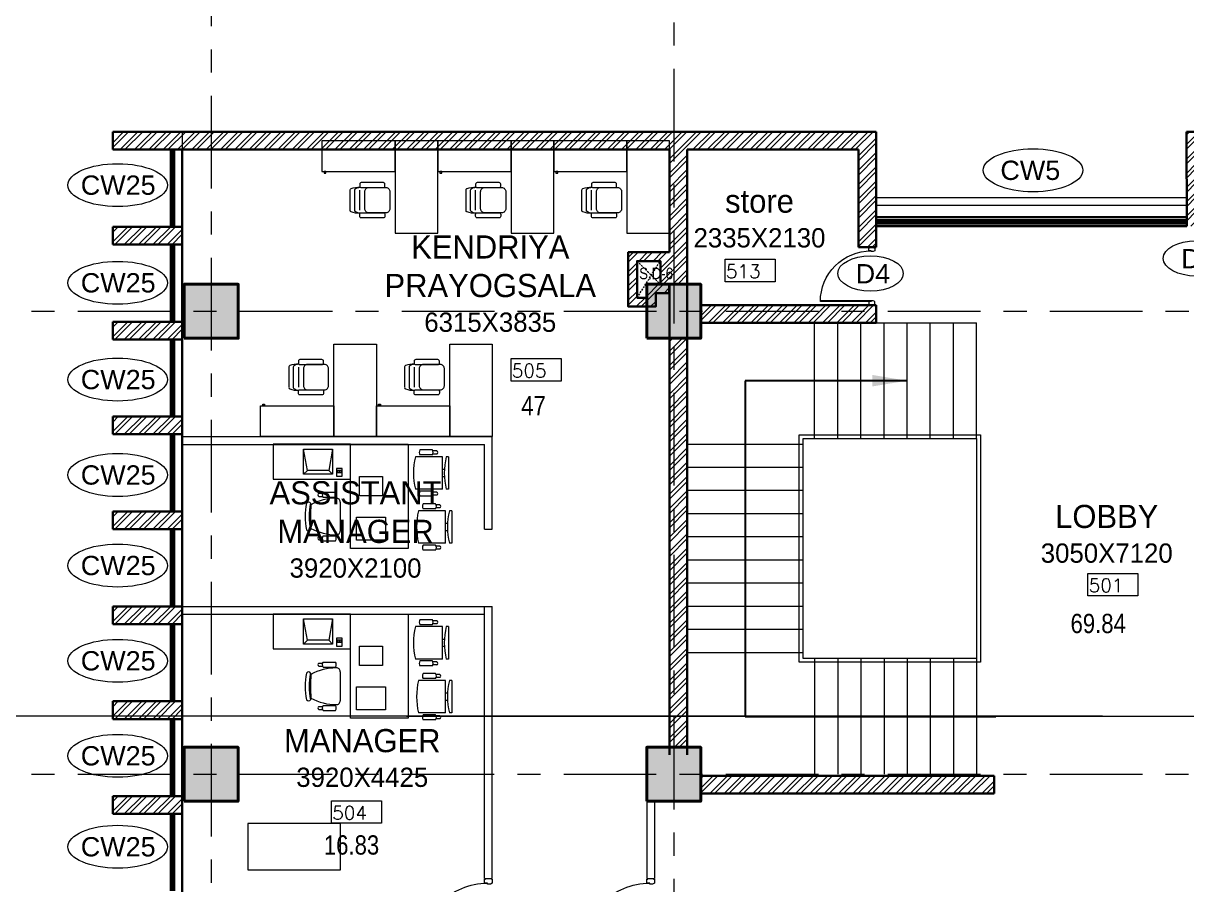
# Model space of a CAD drawing. Header units: millimetres. Extents: x 24487468 to 24959437, y -333213 to 842934.
# Drawn here: x 24725815 to 24740896, y 256865 to 268030 of the extents above; entities that cross this region are included whole.
import ezdxf

# ---------------------------------------------------------------- set-up
doc = ezdxf.new("R2010")
doc.units = ezdxf.units.MM
doc.header["$MEASUREMENT"] = 0
doc.linetypes.add('Centreline', pattern=[21, 12, -3, 3, -3])
doc.linetypes.add('DASHED2', pattern=[0.375, 0.25, -0.125])
doc.layers.get('0').update_dxf_attribs({"lineweight": 5})
for name, color, linetype, lineweight in [('A 0.13 dw', 175, 'Continuous', 5), ('A 0.13furniture', 30, 'Continuous', 0), ('A-DIM', 155, 'Continuous', 9), ('AREA', 7, 'Continuous', 5), ('COLUMN', 12, 'Continuous', 40), ('HACTH', 8, 'Continuous', 0), ('hatch', 9, 'Continuous', 0), ('p1 plan grid lck', 6, 'Continuous', 5), ('room number', 99, 'Continuous', 20), ('text', 7, 'Continuous', 15), ('TEXT ROOM', 3, 'Continuous', 15), ('wall', 53, 'Continuous', 15), ('Wall1', 37, 'Continuous', 30), ('WALL2', 4, 'Continuous', 15), ('win shutters', 140, 'Continuous', 25)]:
    doc.layers.add(name, color=color, linetype=linetype, lineweight=lineweight)
doc.styles.add('arial', font='times.ttf')
doc.styles.add('ATTR', font='romans.shx', dxfattribs={"width": 0.8, "height": 0.48})
doc.styles.add('LABEL', font='arial.ttf', dxfattribs={"height": 18})
doc.styles.add('ordinary', font='arial.ttf')
doc.styles.add('ROMANS', font='romans__.ttf')
doc.styles.add('Tahoma', font='technic_.ttf')
doc.dimstyles.new('DIM100', dxfattribs={"dimtxt": 300, "dimasz": 250, "dimexe": 100, "dimexo": 100, "dimgap": 150, "dimtad": 1, "dimdec": 0, "dimrnd": 5, "dimzin": 0, "dimdsep": 46, "dimtxsty": 'ROMANS', "dimblk": 'DOTSMALL', "dimcen": 0.09, "dimclrd": 256, "dimclre": 256, "dimclrt": 7, "dimadec": 0, "dimazin": 0, "dimtfac": 1, "dimtdec": 0, "dimtix": 1, "dimtofl": 0, "dimtmove": 1, "dimatfit": 3, "dimfxl": 100, "dimfxlon": 1, "dimtolj": 1, "dimtzin": 0, "dimarcsym": 0})

# ---------------------------------------------------------------- blocks, each defined once
blk = doc.blocks.new('column 350')
at = {"layer": 'COLUMN', "ltscale": 100}
h = blk.add_hatch(color=256, dxfattribs=at)
h.dxf.hatch_style = 1
h.paths.add_polyline_path([(1327.5, 1037.5), (627.5, 1037.5), (627.5, 337.5), (1327.5, 337.5)])
blk.add_lwpolyline([(627.5, 1037.5), (1327.5, 1037.5), (1327.5, 337.5), (627.5, 337.5)], close=True, dxfattribs=at)
blk = doc.blocks.new('_DotSmall')
at = {"color": 0, "linetype": 'ByBlock', "const_width": 0.5}
blk.add_lwpolyline([(-0.0625, 0, 1), (0.0625, 0, 1)], format="xyb", close=True, dxfattribs=at)
blk = doc.blocks.new('tt1')
at = {"layer": 'A 0.13furniture'}
for p, q in [((-1136, 904), (-1136, 641)), ((-1078, 902), (-1078, 639)), ((-1012, 901), (-1012, 640))]:
    blk.add_line(p, q, dxfattribs=at)
for points in [[(0, 0), (-552, 0), (-552, 1198), (0, 1198)], [(-552, 0), (-1502, 0), (-1502, 400), (-552, 400)], [(-1450, 400), (-1474, 400), (-1474, 422), (-1450, 422)]]:
    blk.add_lwpolyline(points, close=True, dxfattribs=at)
for points in [[(-993, 934), (-706, 934, 0.414214), (-686, 953), (-686, 979, 0.414214), (-706, 999), (-993, 999, 0.414214), (-1012, 979), (-1012, 953, 0.414214)], [(-673, 934), (-895, 934, 0.414214), (-947, 881), (-947, 660, 0.414214), (-895, 607), (-673, 607, 0.414214), (-621, 660), (-621, 881, 0.414214)], [(-993, 607), (-706, 607, -0.414214), (-686, 588), (-686, 562, -0.414214), (-706, 542), (-993, 542, -0.414214), (-1012, 562), (-1012, 588, -0.414214)]]:
    blk.add_lwpolyline(points, format="xyb", close=True, dxfattribs=at)
for centre, radius, start, end in [((-1117, 904), 19.6, 110.5247, 180), ((-1022, 650), 290, 87.2024, 110.5247), ((-1058, 902), 19.6, 125.6622, 180), ((-1008, 832), 106, 88.5058, 125.6622), ((-1117, 637), 19.6, 180, 249.4753), ((-1022, 891), 290, 249.4753, 272.7976), ((-1058, 639), 19.6, 180, 234.3378), ((-1008, 709), 106, 234.3378, 271.4942)]:
    blk.add_arc(centre, radius, start, end, dxfattribs=at)
blk = doc.blocks.new('Door1000-flat-3')
at = {"layer": 'A 0.13 dw'}
for p, q in [((-38, 0), (-38, -12)), ((38, 0), (-38, 0)), ((-38, -12), (-50, -12)), ((-50, -12), (-50, -63)), ((-50, -63), (-25, -75)), ((-25, -75), (12, -75)), ((12, -75), (12, -63)), ((12, -63), (50, -63)), ((38, -12), (38, 0)), ((50, -12), (38, -12)), ((50, -63), (50, -12)), ((-50, -937), (-25, -925)), ((-50, -988), (-50, -937)), ((-38, -988), (-50, -988)), ((-38, -1000), (-38, -988)), ((38, -1000), (-38, -1000)), ((-25, -925), (12, -925)), ((12, -925), (12, -937)), ((12, -925), (886, -925)), ((12, -937), (50, -937)), ((12, -937), (886, -937)), ((50, -988), (38, -988)), ((38, -988), (38, -1000)), ((50, -937), (50, -988))]:
    blk.add_line(p, q, dxfattribs=at)
blk.add_lwpolyline([(886, -937), (886, -937, 0.414214), (12, -63)], format="xyb", dxfattribs=at)
blk = doc.blocks.new('Production Armchair 1-flat-3-flat-1')
at = {"layer": 'A 0.13furniture'}
for p, q in [((231, 315), (393, 315)), ((175, 302), (224, 302)), ((175, 262), (225, 262)), ((231, 250), (393, 250)), ((454, 189), (454, -188)), ((175, -261), (225, -261)), ((175, -300), (224, -300)), ((231, -248), (393, -248)), ((231, -313), (393, -313))]:
    blk.add_line(p, q, dxfattribs=at)
for centre, radius, start, end in [((284, 282), 62.8, 148.9511, 211.0489), ((340, 282), 62.8, 328.9511, 31.0489), ((804, 0), 804, 167.6021, 192.3979), ((44, 156), 30.3, 34.2916, 145.7084), ((854, 0), 804, 167.6021, 192.3979), ((1965, 0), 1896, 175.3453, 184.606), ((402, -433), 672, 89.8784, 119.0931), ((185, 282), 21.8, 114.8953, 245.3358), ((405, 190), 48.9, 359.252, 92.1864), ((44, -156), 30.3, 214.2902, 325.7098), ((402, 435), 672, 240.894, 270.1219), ((185, -280), 21.8, 114.6645, 245.1044), ((284, -281), 62.8, 148.9511, 211.0489), ((340, -281), 62.8, 328.9511, 31.0489), ((405, -188), 48.9, 267.8132, 0.748)]:
    blk.add_arc(centre, radius, start, end, dxfattribs=at)
at = {"layer": 'A 0.13furniture', "style": 'ATTR', "text_generation_flag": 4, "width": 0.8, "flags": 9}
blk.add_attdef('ESTCODE', (0, 0), '', height=0.126, rotation=270, dxfattribs=at)
blk = doc.blocks.new('Executive Armchair 1-flat-5-flat-1')
at = {"layer": 'A 0.13furniture'}
for p, q in [((-80.00175, 209.8875), (-430.05475, 209.8875)), ((-207.9205, 299.7425), (-369.9195, 299.7425)), ((-207.9205, 234.94), (-369.9195, 234.94)), ((-152.609, 286.8125), (-201.71775, 286.7925)), ((-152.68875, 247.275), (-200.6105, 247.28)), ((-80.00175, -209.89), (-80.00175, 209.8875)), ((0, 210), (-30.0025, 210)), ((0, 210), (0, -210)), ((-53.85975, 45), (-80.00175, 45)), ((-80.00175, -45), (-53.8405, -45)), ((-80.00175, -209.89), (-430.001, -209.89)), ((-207.9205, -234.9425), (-369.9195, -234.9425)), ((-207.9205, -299.745), (-369.9195, -299.745)), ((-152.609, -286.815), (-201.71775, -286.795)), ((-152.68875, -247.2775), (-200.6105, -247.2825)), ((0, -210), (-30.0025, -210))]:
    blk.add_line(p, q, dxfattribs=at)
for centre, radius, start, end in [((439.44675, 0.11), 894.44925, 166.435999999, 193.5788), ((-316.09875, 267.3425), 62.82115, 148.951400001, 211.048700002), ((-261.74125, 267.3425), 62.82123, 328.951400001, 31.04859), ((-161.7745, 267.0625), 21.77348, 294.664000001, 65.104889999), ((839.5795, 0), 894.58, 166.423299999, 193.576700001), ((-316.099, -267.3425), 62.821, 148.951299998, 211.048700002), ((-261.741, -267.3425), 62.821, 328.951299998, 31.04867), ((-161.7745, -267.065), 21.77342, 294.894900003, 65.336150001)]:
    blk.add_arc(centre, radius, start, end, dxfattribs=at)
at = {"layer": 'A 0.13furniture', "style": 'ATTR', "text_generation_flag": 4, "width": 0.8, "flags": 9}
blk.add_attdef('ESTCODE', (0, 0), '', height=0.1199, rotation=90, dxfattribs=at)
blk = doc.blocks.new('Executive Armchair 1-flat-6-flat-1')
at = {"layer": 'A 0.13furniture'}
for p, q in [((-80.00175, 209.8875), (-430.05475, 209.8875)), ((-207.9205, 299.7425), (-369.9195, 299.7425)), ((-207.9205, 234.94), (-369.9195, 234.94)), ((-152.609, 286.8125), (-201.71775, 286.7925)), ((-152.68875, 247.275), (-200.6105, 247.28)), ((-80.00175, -209.89), (-80.00175, 209.8875)), ((0, 210), (-30.0025, 210)), ((0, 210), (0, -210)), ((-53.85975, 45), (-80.00175, 45)), ((-80.00175, -45), (-53.8405, -45)), ((-80.00175, -209.89), (-430.001, -209.89)), ((-207.9205, -234.9425), (-369.9195, -234.9425)), ((-207.9205, -299.745), (-369.9195, -299.745)), ((-152.609, -286.815), (-201.71775, -286.795)), ((-152.68875, -247.2775), (-200.6105, -247.2825)), ((0, -210), (-30.0025, -210))]:
    blk.add_line(p, q, dxfattribs=at)
for centre, radius, start, end in [((439.44675, 0.11), 894.44925, 166.435999999, 193.5788), ((-316.09875, 267.3425), 62.82115, 148.951400001, 211.048700002), ((-261.74125, 267.3425), 62.82123, 328.951400001, 31.04859), ((-161.7745, 267.0625), 21.77348, 294.664000001, 65.104889999), ((839.5795, 0), 894.58, 166.423299999, 193.576700001), ((-316.099, -267.3425), 62.821, 148.951299998, 211.048700002), ((-261.741, -267.3425), 62.821, 328.951299998, 31.04867), ((-161.7745, -267.065), 21.77342, 294.894900003, 65.336150001)]:
    blk.add_arc(centre, radius, start, end, dxfattribs=at)
at = {"layer": 'A 0.13furniture', "style": 'ATTR', "text_generation_flag": 4, "width": 0.8, "flags": 9}
blk.add_attdef('ESTCODE', (0, 0), '', height=0.1199, rotation=90, dxfattribs=at)
blk = doc.blocks.new('ASD-flat-1-flat-1')
at = {"layer": 'A 0.13furniture'}
for p, q in [((552383, -73628), (551383, -73628)), ((551383, -73628), (551383, -74078)), ((551777, -74017), (551777, -73692)), ((551827, -73967), (551777, -73692)), ((551777, -73692), (552152, -73692)), ((552152, -73692), (552102, -73967)), ((552152, -73692), (552152, -74017)), ((551777, -74017), (551827, -73967)), ((552152, -74017), (551777, -74017)), ((552102, -73967), (551827, -73967)), ((552102, -73967), (552152, -74017)), ((552202, -73942), (552202, -74042)), ((552277, -73942), (552202, -73942)), ((552202, -74042), (552277, -74042)), ((552214, -73967), (552214, -73992)), ((552264, -73967), (552214, -73967)), ((552214, -73992), (552264, -73992)), ((552239, -73967), (552239, -73992)), ((552264, -73992), (552264, -73967)), ((552277, -74042), (552277, -73942)), ((551383, -74078), (552383, -74078))]:
    blk.add_line(p, q, dxfattribs=at)
for points in [[(553133, -73628), (553133, -74978), (552383, -74978), (552383, -73628)], [(552801, -74296), (552501, -74296), (552501, -74046), (552801, -74046)], [(552839, -74871), (552464, -74871), (552464, -74571), (552839, -74571)]]:
    blk.add_lwpolyline(points, close=True, dxfattribs=at)
for name, p in [('Executive Armchair 1-flat-6-flat-1', (553655, -74001)), ('Production Armchair 1-flat-3-flat-1', (551797, -74565)), ('Executive Armchair 1-flat-5-flat-1', (553696, -74699))]:
    blk.add_blockref(name, p, dxfattribs=at)
at = {"layer": 'A 0.13furniture', "style": 'ATTR', "width": 0.8, "flags": 9}
blk.add_attdef('ESTCODE', (551777, -73692), '', height=0.00147, dxfattribs=at)
blk = doc.blocks.new('SEC')
at = {"layer": 'HACTH', "ltscale": 100}
for points in [[(-25663, 0), (-60348, 0), (-60348, 3449), (-59923, 2854)], [(-34685, 0), (0, 0), (0, 3449), (-425, 2854)]]:
    blk.add_lwpolyline(points, dxfattribs=at)
blk = doc.blocks.new('*U36')
at = {"layer": 'room number'}
blk.add_lwpolyline([(46, 40), (46, 240), (491, 240), (491, 40)], close=True, dxfattribs=at)
at = {"layer": 'room number', "style": 'ROMANS'}
blk.add_attdef('ROOM_NUM', (53, 73), '', height=120, dxfattribs=at)

msp = doc.modelspace()

# ---------------------------------------------------------------- hatches: boundary and pattern name
at = {"layer": 'hatch', "ltscale": 100}
h = msp.add_hatch(dxfattribs=at)
h.set_pattern_fill('ANSI32', color=256, scale=350)
h.set_pattern_definition([(45, (24731922.87, 265490.2), (-92.8078, 92.8078), []), (45, (24731984.74, 265490.2), (-92.8078, 92.8078), [])])
h.paths.add_polyline_path([(24736871.1, 266622.7), (24727875.7, 266622.7), (24726974.6, 266622.7), (24726974.6, 266392.7), (24727875.7, 266392.7), (24734192.2, 266392.7), (24734192.2, 265062.7), (24733655.9, 265062.7), (24733657.4, 264357.7), (24734012.2, 264357.7), (24734012.2, 264532.7), (24734188.1, 264532.7), (24734188.1, 264647.7), (24734073.1, 264647.7), (24733897.2, 264647.7), (24733897.2, 264472.7), (24733772.2, 264472.7), (24733771.1, 264947.7), (24734073.1, 264947.7), (24734073.1, 264647.7), (24734422.2, 264647.7), (24734422.2, 266392.7), (24736641.1, 266392.7), (24736641.1, 265127.7), (24736871.1, 265127.7)])
h = msp.add_hatch(dxfattribs=at)
h.set_pattern_fill('ANSI32', color=256, scale=350)
h.set_pattern_definition([(45, (24742975.59, 265385.2), (-92.808, 92.808), []), (45, (24743037.46, 265385.2), (-92.808, 92.808), [])])
h.paths.add_polyline_path([(24745056.1, 266622.7), (24743381.1, 266622.7), (24743381.1, 266392.7), (24743151.1, 266392.7), (24743151.1, 266622.7), (24742781.1, 266622.7), (24742781.1, 266392.7), (24742551.1, 266392.7), (24742551.1, 266622.7), (24742181.1, 266622.7), (24742181.1, 266392.7), (24741951.1, 266392.7), (24741951.1, 266622.7), (24740895.1, 266622.7), (24740896.1, 265400.2), (24740896.1, 265400.2), (24741010.7, 265400.1), (24741010.2, 266277.7), (24744941.1, 266277.7), (24744941.1, 264377.7), (24741597.2, 264377.7), (24741597.2, 264147.7), (24745056.1, 264147.7)])
h = msp.add_hatch(dxfattribs=at)
h.set_pattern_fill('ANSI32', color=256, scale=350)
h.set_pattern_definition([(45, (24727425.14, 265277.7), (-92.808, 92.808), []), (45, (24727487.02, 265277.7), (-92.808, 92.808), [])])
h.paths.add_polyline_path([(24727875.7, 265392.7), (24726974.6, 265392.7), (24726974.6, 265162.7), (24727875.7, 265162.7)])
h = msp.add_hatch(dxfattribs=at)
h.set_pattern_fill('ANSI32', color=256, scale=350)
h.set_pattern_definition([(45, (24735734.14, 264262.7), (-92.808, 92.808), []), (45, (24735796.02, 264262.7), (-92.808, 92.808), [])])
h.paths.add_polyline_path([(24736871.1, 264377.7), (24736842.3, 264377.7), (24736842.3, 264375.3), (24736785.1, 264375.3), (24734597.2, 264377.7), (24734597.2, 264147.7), (24736871.1, 264147.7)])
h = msp.add_hatch(dxfattribs=at)
h.set_pattern_fill('ANSI32', color=256, scale=350)
h.set_pattern_definition([(45, (24727425.14, 264047.7), (-92.808, 92.808), []), (45, (24727487.02, 264047.7), (-92.808, 92.808), [])])
h.paths.add_polyline_path([(24727875.7, 264162.7), (24726974.6, 264162.7), (24726974.6, 263932.7), (24727875.7, 263932.7)])
h = msp.add_hatch(dxfattribs=at)
h.set_pattern_fill('ANSI32', color=256, scale=350)
h.set_pattern_definition([(45, (24734307.17, 261297.7), (-92.808, 92.808), []), (45, (24734369.04, 261297.7), (-92.808, 92.808), [])])
h.paths.add_polyline_path([(24734422.2, 263947.7), (24734192.2, 263947.7), (24734192.2, 258647.7), (24734422.2, 258647.7)])
h = msp.add_hatch(dxfattribs=at)
h.set_pattern_fill('ANSI32', color=256, scale=350)
h.set_pattern_definition([(45, (24727425.14, 262817.7), (-92.808, 92.808), []), (45, (24727487.02, 262817.7), (-92.808, 92.808), [])])
h.paths.add_polyline_path([(24727875.7, 262932.7), (24726974.6, 262932.7), (24726974.6, 262702.7), (24727875.7, 262702.7)])
h = msp.add_hatch(dxfattribs=at)
h.set_pattern_fill('ANSI32', color=256, scale=350)
h.set_pattern_definition([(45, (24727425.14, 261587.7), (-92.808, 92.808), []), (45, (24727487.02, 261587.7), (-92.808, 92.808), [])])
h.paths.add_polyline_path([(24727875.7, 261702.7), (24726974.6, 261702.7), (24726974.6, 261472.7), (24727875.7, 261472.7)])
h = msp.add_hatch(dxfattribs=at)
h.set_pattern_fill('ANSI32', color=256, scale=350)
h.set_pattern_definition([(45, (24727425.14, 260357.7), (-92.808, 92.808), []), (45, (24727487.02, 260357.7), (-92.808, 92.808), [])])
h.paths.add_polyline_path([(24727875.7, 260472.7), (24726974.6, 260472.7), (24726974.6, 260242.7), (24727875.7, 260242.7)])
h = msp.add_hatch(dxfattribs=at)
h.set_pattern_fill('ANSI32', color=256, scale=350)
h.set_pattern_definition([(45, (24727425.14, 259127.7), (-92.808, 92.808), []), (45, (24727487.02, 259127.7), (-92.808, 92.808), [])])
h.paths.add_polyline_path([(24727875.7, 259242.7), (24726974.6, 259242.7), (24726974.6, 259012.7), (24727875.7, 259012.7)])
h = msp.add_hatch(dxfattribs=at)
h.set_pattern_fill('ANSI32', color=256, scale=350)
h.set_pattern_definition([(45, (24736498.74, 258162.7), (-92.808, 92.808), []), (45, (24736560.61, 258162.7), (-92.808, 92.808), [])])
h.paths.add_polyline_path([(24738400.8, 258277.7), (24734596.6, 258277.7), (24734596.6, 258047.7), (24738400.8, 258047.7)])
h = msp.add_hatch(dxfattribs=at)
h.set_pattern_fill('ANSI32', color=256, scale=350)
h.set_pattern_definition([(45, (24727425.14, 257897.7), (-92.808, 92.808), []), (45, (24727487.02, 257897.7), (-92.808, 92.808), [])])
h.paths.add_polyline_path([(24727875.7, 258012.7), (24726974.6, 258012.7), (24726974.6, 257782.7), (24727875.7, 257782.7)])

# ---------------------------------------------------------------- linework, layer by layer
at = {"ltscale": 100}
msp.add_lwpolyline([(24727875.7, 266622.7), (24727875.7, 254322.7), (24726974.6, 254322.7), (24726974.6, 249972.7), (24736871.1, 249972.7), (24736871.1, 251152.7), (24740896.1, 251152.7), (24740896.1, 249972.7), (24745048.2, 249972.7), (24745048.2, 251147.7), (24755946, 251147.7), (24755946, 264997.7), (24745056.1, 264997.7), (24745056.1, 266622.7), (24740895.1, 266622.7), (24740895.1, 265457.7), (24736871.1, 265457.7), (24736871.1, 266622.7), (24727875.7, 266622.7)], dxfattribs=at)
at = {"layer": 'A 0.13furniture'}
msp.add_lwpolyline([(24729925.6, 257658.9), (24728725.6, 257658.9), (24728725.6, 257058.9), (24729925.6, 257058.9)], close=True, dxfattribs=at)
at = {"layer": 'A-DIM', "ltscale": 100}
for p, q in [((24736072.2, 262647.7), (24736072.2, 264147.7)), ((24736372.2, 262647.7), (24736372.2, 264147.7)), ((24736672.2, 262647.7), (24736672.2, 264147.7)), ((24736871.1, 264147.7), (24738172.2, 264147.7)), ((24736972.2, 262647.7), (24736972.2, 264147.7)), ((24737272.2, 262647.7), (24737272.2, 264147.7)), ((24737572.2, 262647.7), (24737572.2, 264147.7)), ((24737872.2, 262647.7), (24737872.2, 264147.7)), ((24738172.2, 262647.7), (24738172.2, 264147.7)), ((24735922.2, 262572.7), (24734422.2, 262572.7)), ((24735922.2, 262647.7), (24738172.2, 262647.7)), ((24735922.2, 262272.7), (24734422.2, 262272.7)), ((24735922.2, 261972.7), (24734422.2, 261972.7)), ((24735922.2, 261672.7), (24734422.2, 261672.7)), ((24735922.2, 261372.7), (24734422.2, 261372.7)), ((24735922.2, 261072.7), (24734422.2, 261072.7)), ((24735922.2, 260772.7), (24734422.2, 260772.7)), ((24735922.2, 260472.7), (24734422.2, 260472.7)), ((24735922.2, 260172.7), (24734422.2, 260172.7)), ((24735922.2, 259872.7), (24734422.2, 259872.7)), ((24736072.2, 259797.7), (24736072.2, 258297.7)), ((24736372.2, 259797.7), (24736372.2, 258297.7)), ((24736672.2, 259797.7), (24736672.2, 258297.7)), ((24736972.2, 259797.7), (24736972.2, 258297.7)), ((24737272.2, 259797.7), (24737272.2, 258297.7)), ((24737572.2, 259797.7), (24737572.2, 258297.7)), ((24737872.2, 259797.7), (24737872.2, 258297.7)), ((24738172.2, 259797.7), (24738172.2, 258297.7)), ((24735172.2, 259042.2), (24738422.8, 259042.2))]:
    msp.add_line(p, q, dxfattribs=at)
for points in [[(24738222.2, 259747.7), (24735872.2, 259747.7), (24735872.2, 262697.7), (24738222.2, 262697.7)], [(24738172.2, 259797.7), (24735922.2, 259797.7), (24735922.2, 262647.7), (24738172.2, 262647.7)]]:
    msp.add_lwpolyline(points, close=True, dxfattribs=at)
at = {"layer": 'HACTH', "linetype": 'DASHED2', "ltscale": 100}
for p, q in [((24733771.1, 264947.7), (24734073.1, 264647.7)), ((24733772.2, 264472.7), (24734073.1, 264947.7))]:
    msp.add_line(p, q, dxfattribs=at)
at = {"layer": 'hatch', "ltscale": 100}
msp.add_line((24734422.2, 264647.7), (24734073.1, 264647.7), dxfattribs=at)
at = {"layer": 'p1 plan grid lck', "linetype": 'Centreline', "ltscale": 100}
for p, q in [((24734246.1, 282140.6), (24734246.1, 235293.6)), ((24728249.6, 281790.6), (24728249.6, 234943.6)), ((24709721.3, 264297.7), (24762026.1, 264297.7)), ((24709720.8, 258297.7), (24762025.5, 258297.7))]:
    msp.add_line(p, q, dxfattribs=at)
at = {"layer": 'text', "ltscale": 100}
for centre, major_axis, ratio in [((24738904, 266124.4), (-645.2, 0), 0.4312913), ((24727038.5, 265932.2), (-645.2, 0), 0.4312913), ((24741017.1, 264982.6), (-424.8, 0), 0.5372842), ((24736797.1, 264787.4), (-424.8, 0), 0.5372842), ((24727038.5, 264666.3), (-645.2, 0), 0.4312913), ((24727038.5, 263412.7), (-645.2, 0), 0.4312913), ((24727038.5, 262175.8), (-645.2, 0), 0.4312913), ((24727038.5, 261002.2), (-645.2, 0), 0.4312913), ((24727038.5, 259767.3), (-645.2, 0), 0.4312913), ((24727038.5, 258536.1), (-645.2, 0), 0.4312913), ((24727038.5, 257357.1), (-645.2, 0), 0.4312913)]:
    msp.add_ellipse(centre, major_axis=major_axis, ratio=ratio, dxfattribs=at)
at = {"layer": 'wall', "ltscale": 100}
for p, q in [((24736871.1, 265772.7), (24740895.1, 265772.7)), ((24736871.1, 265772.7), (24740895.1, 265772.7)), ((24736871.1, 265672.7), (24740895.1, 265672.7)), ((24736871.1, 265672.7), (24740895.1, 265672.7))]:
    msp.add_line(p, q, dxfattribs=at)
at = {"layer": 'Wall1', "ltscale": 100}
for p, q in [((24734072.2, 266622.7), (24726974.6, 266622.7)), ((24726974.6, 266392.7), (24726974.6, 266622.7)), ((24727875.7, 266622.7), (24736871.1, 266622.7)), ((24736871.1, 266622.7), (24727875.7, 266622.7)), ((24736871.1, 266622.7), (24736871.1, 265127.7)), ((24741951.1, 266622.7), (24740895.1, 266622.7)), ((24740895.1, 266622.7), (24740896.1, 265400.1)), ((24741951.1, 266622.7), (24740895.1, 266622.7)), ((24726974.6, 266392.7), (24727875.7, 266392.7)), ((24734192.2, 266392.7), (24726974.6, 266392.7)), ((24727875.7, 254322.7), (24727875.7, 266392.7)), ((24734192.2, 265062.7), (24734192.2, 266392.7)), ((24734422.2, 258547.7), (24734422.2, 266392.7)), ((24736641.1, 266392.7), (24734422.2, 266392.7)), ((24736641.1, 266392.7), (24736641.1, 265127.7)), ((24740895.1, 265515.2), (24736871.1, 265515.2)), ((24736871.1, 265457.7), (24740895.1, 265457.7)), ((24736871.1, 265457.7), (24740895.1, 265457.7)), ((24727875.7, 265392.7), (24726974.6, 265392.7)), ((24726974.6, 265162.7), (24726974.6, 265392.7)), ((24740896.1, 265400.2), (24736871.1, 265400.2)), ((24727875.7, 265162.7), (24726974.6, 265162.7)), ((24736871.1, 265127.7), (24736641.1, 265127.7)), ((24734192.2, 258547.7), (24734192.2, 264647.7)), ((24736871.1, 264377.7), (24734597.2, 264377.7)), ((24736871.1, 264377.7), (24736871.1, 264147.7)), ((24727875.7, 264162.7), (24726974.6, 264162.7)), ((24726974.6, 263932.7), (24726974.6, 264162.7)), ((24736871.1, 264147.7), (24734597.2, 264147.7)), ((24727875.7, 263932.7), (24726974.6, 263932.7)), ((24727875.7, 262932.7), (24726974.6, 262932.7)), ((24726974.6, 262702.7), (24726974.6, 262932.7)), ((24727875.7, 262702.7), (24726974.6, 262702.7)), ((24727875.7, 261702.7), (24726974.6, 261702.7)), ((24726974.6, 261472.7), (24726974.6, 261702.7)), ((24727875.7, 261472.7), (24726974.6, 261472.7)), ((24727875.7, 260472.7), (24726974.6, 260472.7)), ((24726974.6, 260242.7), (24726974.6, 260472.7)), ((24727875.7, 260242.7), (24726974.6, 260242.7)), ((24727875.7, 259242.7), (24726974.6, 259242.7)), ((24726974.6, 259012.7), (24726974.6, 259242.7)), ((24727875.7, 259012.7), (24726974.6, 259012.7)), ((24738400.8, 258277.7), (24734596.6, 258277.7)), ((24738400.8, 258277.7), (24738400.8, 258047.7)), ((24738400.8, 258047.7), (24734596.6, 258047.7)), ((24727875.7, 258012.7), (24726974.6, 258012.7)), ((24726974.6, 257782.7), (24726974.6, 258012.7)), ((24727875.7, 257782.7), (24726974.6, 257782.7))]:
    msp.add_line(p, q, dxfattribs=at)
for points in [[(24734192.2, 265062.7), (24733655.9, 265062.7), (24733657.4, 264357.7), (24734012.2, 264357.7), (24734012.2, 264532.7), (24734188.1, 264532.7), (24734188.1, 264647.7)], [(24733897.2, 264472.7), (24733897.2, 264647.7), (24734073.1, 264647.7), (24734073.1, 264947.7), (24733771.1, 264947.7), (24733772.2, 264472.7), (24733897.2, 264472.7)]]:
    msp.add_lwpolyline(points, dxfattribs=at)
at = {"layer": 'WALL2', "ltscale": 100}
for p, q in [((24727875.7, 262672.7), (24731894.4, 262672.7)), ((24727875.7, 262572.7), (24731794.4, 262572.7)), ((24731794.4, 261472.7), (24731794.4, 262572.7)), ((24731894.4, 261472.7), (24731894.4, 262672.7)), ((24731794.4, 261472.7), (24731894.4, 261472.7)), ((24727875.7, 260472.7), (24731894.4, 260472.7)), ((24731794.4, 256947.7), (24731794.4, 260472.7)), ((24731894.4, 256947.7), (24731894.4, 260472.7)), ((24727875.7, 260372.7), (24731794.4, 260372.7)), ((24733896.6, 257947.7), (24733896.6, 256947.7)), ((24733996.6, 257947.7), (24733996.6, 256947.7)), ((24731794.4, 256947.7), (24731894.4, 256947.7)), ((24733896.6, 256947.7), (24733996.6, 256947.7))]:
    msp.add_line(p, q, dxfattribs=at)
at = {"layer": 'win shutters', "ltscale": 100, "const_width": 75}
for points in [[(24727749.6, 265392.7), (24727749.6, 266392.7)], [(24736871.1, 265457.7), (24740895.1, 265457.7)], [(24736871.1, 265457.7), (24740896.1, 265457.7)], [(24727749.6, 264162.7), (24727749.6, 265162.7)], [(24727749.6, 262932.7), (24727749.6, 263932.7)], [(24727749.6, 261702.7), (24727749.6, 262702.7)], [(24727749.6, 260472.7), (24727749.6, 261472.7)], [(24727749.6, 259242.7), (24727749.6, 260242.7)], [(24727749.6, 258012.7), (24727749.6, 259012.7)], [(24727749.6, 256782.7), (24727749.6, 257782.7)]]:
    msp.add_lwpolyline(points, dxfattribs=at)

# ---------------------------------------------------------------- block references
at = {"layer": 'A 0.13 dw', "xscale": -0.7523877795325244, "yscale": 0.7523877795325244, "zscale": 0.7523877795325244}
msp.add_blockref('Door1000-flat-3', (24736813.6, 265127.7), dxfattribs=at)
at = {"layer": 'A 0.13 dw', "xscale": -1}
for p in [(24731844.4, 256947.7), (24733946.6, 256947.7)]:
    msp.add_blockref('Door1000-flat-3', p, dxfattribs=at)
at = {"layer": 'A 0.13furniture'}
for p in [(24177672, 336201.2), (24177672, 334001.2)]:
    msp.add_blockref('ASD-flat-1-flat-1', p, dxfattribs=at)
at = {"layer": 'COLUMN', "rotation": 89.99999999994951}
for p in [(24728938.2, 263320.2), (24734934.7, 263320.2), (24728937.6, 257320.2), (24734934.1, 257320.2)]:
    msp.add_blockref('column 350', p, dxfattribs=at)
at = {"layer": 'HACTH'}
msp.add_blockref('SEC', (24765467.8, 259047.7), dxfattribs=at)
at = {"layer": 'room number', "xscale": 1.456692913385827, "yscale": 1.456692913385827, "zscale": 0.984251968503937}
for p, values in [((24734845.6, 264621.7), {'ROOM_NUM': '513'}), ((24732070.4, 263333.7), {'ROOM_NUM': '505'}), ((24739548.6, 260550.6), {'ROOM_NUM': '501'}), ((24729742.1, 257603.2), {'ROOM_NUM': '504'})]:
    msp.add_blockref('*U36', p, dxfattribs=at).add_auto_attribs(values)
at = {"layer": 'WALL2', "xscale": -1, "rotation": 180}
for p in [(24731188.6, 266507.7), (24732690.4, 266507.7), (24734192.2, 266507.7)]:
    msp.add_blockref('tt1', p, dxfattribs=at)
at = {"layer": 'WALL2'}
for p in [(24730392.6, 262672.7), (24731894.4, 262672.7)]:
    msp.add_blockref('tt1', p, dxfattribs=at)

# ---------------------------------------------------------------- texts
at = {"layer": 'AREA', "char_height": 250, "attachment_point": 1, "style": 'Tahoma'}
for s, insert, width in [('47', (24732269.1, 263198.7), 388.761), ('69.84', (24739390.1, 260376.3), 980.154), ('16.83', (24729711.6, 257505.7), 826.261)]:
    msp.add_mtext(s, dxfattribs=dict(at, insert=insert, width=width))
at = {"layer": 'text', "ltscale": 100, "char_height": 250, "width": 373.513, "attachment_point": 1, "style": 'ordinary'}
for s, insert in [('CW5', (24738480.7, 266249.6)), ('CW25', (24726560.4, 266057.3)), ('CW25', (24726560.4, 264791.5)), ('CW25', (24726560.4, 263537.8)), ('CW25', (24726560.4, 262300.9)), ('CW25', (24726560.4, 261127.4)), ('CW25', (24726560.4, 259892.5)), ('CW25', (24726560.4, 258661.2)), ('CW25', (24726560.4, 257482.2))]:
    msp.add_mtext(s, dxfattribs=dict(at, insert=insert))
at = {"layer": 'text', "ltscale": 100, "char_height": 200, "attachment_point": 1, "style": 'ordinary'}
for insert in [(24740825.3, 265104.2), (24736605.2, 264909.1)]:
    msp.add_mtext_dynamic_manual_height_columns('{\\H1.25x;D4}', width=373.513, gutter_width=15, heights=[0], dxfattribs=dict(at, insert=insert))
at = {"layer": 'text', "insert": (24733943.3, 264862.9), "char_height": 150, "width": 4499.814, "attachment_point": 2, "style": 'LABEL'}
msp.add_mtext('\\pi-450,l600,t600;{\\fTechnic|b0|i0|c2|p2;S.D-6}', dxfattribs=at)
at = {"layer": 'TEXT ROOM', "char_height": 300, "attachment_point": 5, "style": 'arial'}
for s, insert, width in [('{\\fNirmala UI|b0|i0|c0|p34;store \\P\\H0.83334x;2335X2130}', (24735358.1, 265498), 4153.919), ('{\\fNirmala UI|b0|i0|c0|p34;KENDRIYA PRAYOGSALA \\H0.83333x;6315X3835}', (24731868.4, 264654.4), 3012.597), ('{\\fNirmala UI|b0|i0|c0|p34;ASSISTANT MANAGER\\H0.83333x; 3920X2100}', (24730121.8, 261468.2), 3012.597), ('{\\fTechnic|b0|i0|c2|p2;\\P\\fNirmala UI|b0|i0|c0|p34;LOBBY\\P\\H0.83334x;3050X7120}', (24739859.4, 261661.6), 4153.919), ('{\\fNirmala UI|b0|i0|c0|p34;MANAGER\\P\\H0.83333x;3920X4425}', (24730208.6, 258506.2), 3012.597)]:
    msp.add_mtext(s, dxfattribs=dict(at, insert=insert, width=width))

# ---------------------------------------------------------------- leaders
at = {"layer": 'A-DIM', "ltscale": 100}
msp.add_leader([(24737272.2, 263397.7), (24735172.2, 263397.7), (24735172.2, 259042.2)], dimstyle='DIM100', override={"dimasz": 450, "dimgap": 150, "dimtad": 0, "dimfxl": 300}, dxfattribs=at)

doc.saveas('drawing.dxf')
